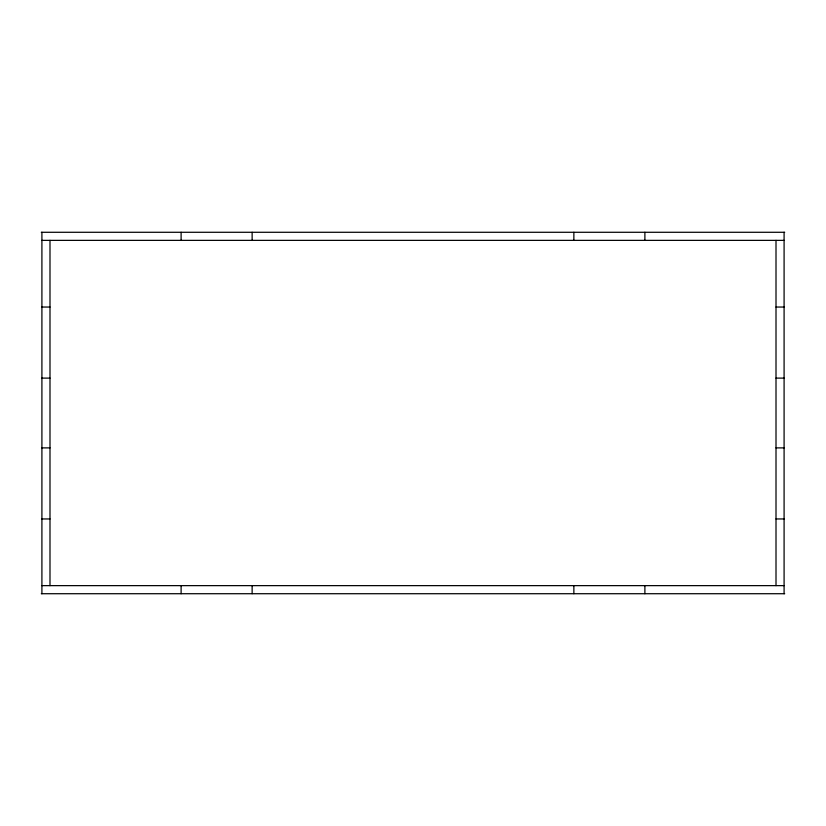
<?xml version="1.0" encoding="UTF-8"?>
<svg xmlns="http://www.w3.org/2000/svg" width="826" height="826" viewBox="0 0 826 826"><rect width="100%" height="100%" fill="white"/><g stroke="black" fill="none" stroke-linecap="round" stroke-linejoin="round"><path stroke-width="1.24" d="M41.3 232.282L784.7 232.282M41.909 240.366L784.091 240.366M41.909 307.045L49.994 307.045M776.006 307.045L784.091 307.045M41.909 378.112L49.994 378.112M776.006 378.112L784.091 378.112M41.909 447.888L49.994 447.888M776.006 447.888L784.091 447.888M41.909 518.955L49.994 518.955M776.006 518.955L784.091 518.955M41.909 585.634L784.091 585.634M41.3 593.718L784.7 593.718M784.091 232.282L784.091 593.718M776.006 240.366L776.006 585.634M644.889 232.282L644.889 240.366M644.889 585.634L644.889 593.718M573.863 232.282L573.863 240.366M573.863 585.634L573.863 593.718M252.136 232.282L252.136 240.366M252.136 585.634L252.136 593.718M181.111 232.282L181.111 240.366M181.111 585.634L181.111 593.718M49.994 240.366L49.994 585.634M41.909 232.282L41.909 593.718"/></g></svg>
